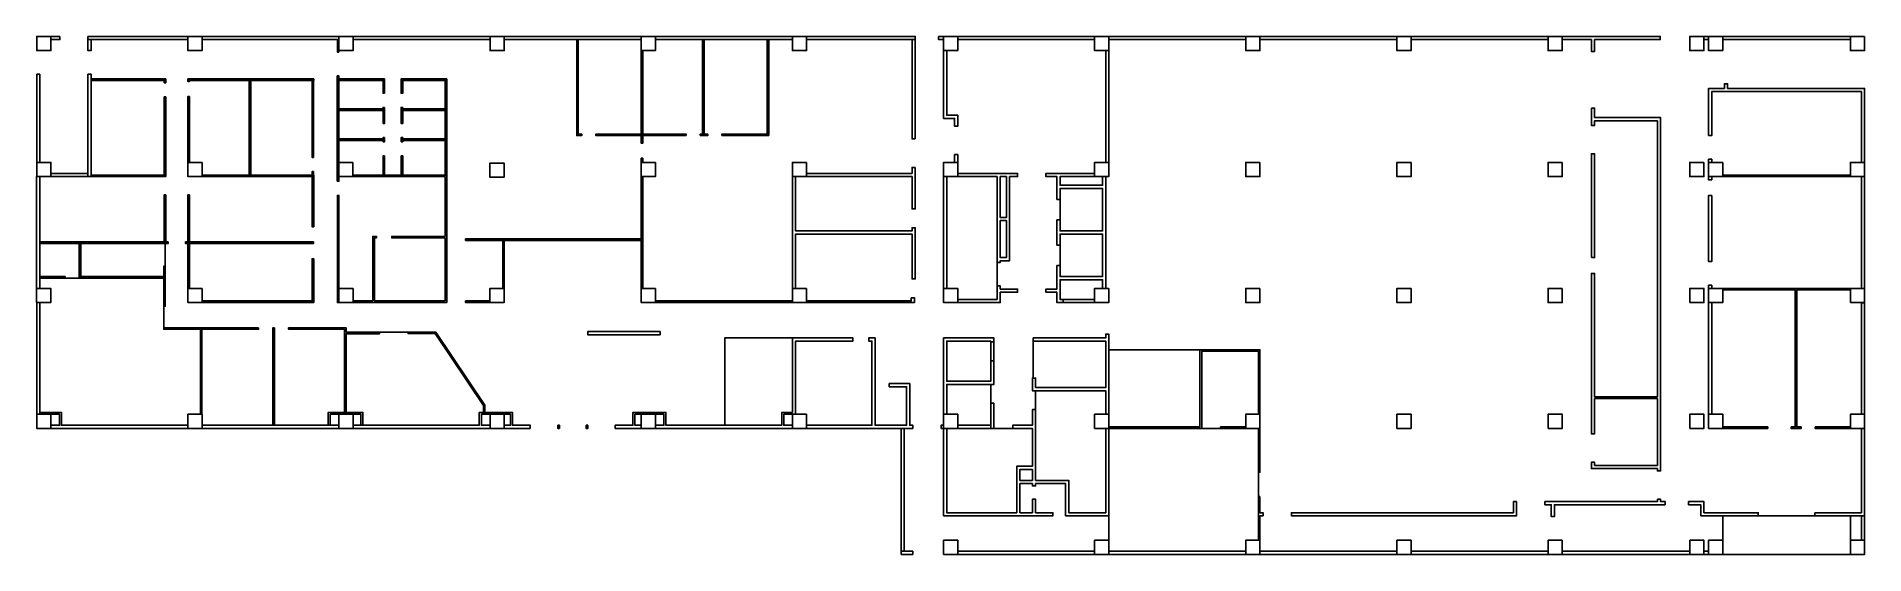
# Model space of a CAD drawing. Header units: centimetres. Extents: x -241 to 11370, y 1829 to 5119.
import ezdxf

# ---------------------------------------------------------------- set-up
doc = ezdxf.new("R2010")
doc.units = ezdxf.units.CM
doc.header["$MEASUREMENT"] = 0
for name, color, linetype in [('Coffee', 3, 'Continuous'), ('Elevators', 2, 'Continuous'), ('Entrance', 5, 'Continuous'), ('Meeting rooms', 1, 'Continuous'), ('Offices', 1, 'Continuous'), ('Stairs', 2, 'Continuous'), ('Supermarket', 7, 'Continuous'), ('Toilets', 40, 'Continuous'), ('Walls', 6, 'Continuous')]:
    doc.layers.add(name, color=color, linetype=linetype)

msp = doc.modelspace()

# ---------------------------------------------------------------- linework, layer by layer
at = {"layer": 'Coffee'}
for points in [[(577, 3659), (567, 3659), (567, 3594), (40, 3594), (40, 3804), (570, 3804), (577, 3804)], [(6550, 2889), (6105, 2889), (6105, 2949), (6090, 2949), (6090, 3184), (6550, 3184)]]:
    msp.add_lwpolyline(points, close=True, dxfattribs=at)
at = {"layer": 'Elevators'}
for points in [[(6260, 3884), (6530, 3884), (6530, 4154), (6260, 4154)], [(6260, 3594), (6530, 3594), (6530, 3864), (6260, 3864)]]:
    msp.add_lwpolyline(points, close=True, dxfattribs=at)
at = {"layer": 'Entrance'}
msp.add_lwpolyline([(11280, 1829), (10470, 1829), (10470, 2074), (11280, 2074)], close=True, dxfattribs=at)
at = {"layer": 'Meeting rooms'}
for points in [[(-220, 3584), (567, 3584), (567, 3259), (800, 3259), (800, 2719), (720, 2719), (720, 2649), (-83, 2649), (-83, 2731), (-220, 2731), (-220, 3429), (-151, 3429), (-151, 3519), (-220, 3519)], [(4560, 2731), (4492, 2731), (4492, 2649), (4445, 2649), (4130, 2649), (4130, 3204), (4560, 3204)], [(7149, 2639), (6570, 2639), (6570, 2719), (6570, 3129), (7149, 3129)]]:
    msp.add_lwpolyline(points, close=True, dxfattribs=at)
at = {"layer": 'Offices'}
msp.add_lwpolyline([(2598, 2774), (2598, 2731), (2571, 2731), (2571, 2649), (1832, 2649), (1832, 2731), (1725, 2731), (1725, 3231), (1938, 3231), (1938, 3241), (2119, 3240), (2119, 3232), (2291, 3232)], close=True, dxfattribs=at)
at = {"layer": 'Stairs'}
msp.add_lwpolyline([(5860, 3684), (5860, 3534), (5860, 3449), (5610, 3449), (5610, 3519), (5540, 3519), (5540, 4229), (5610, 4229), (5860, 4229)], close=True, dxfattribs=at)
at = {"layer": 'Supermarket'}
msp.add_lwpolyline([(6570, 1849), (6570, 2629), (7520, 2629), (7520, 1919), (7440, 1919), (7440, 1849)], close=True, dxfattribs=at)
at = {"layer": 'Toilets'}
for points in [[(30, 3584), (-60, 3584), (-60, 3594), (-220, 3594), (-220, 3804), (30, 3804)], [(5820, 2649), (5820, 2909), (5540, 2909), (5540, 2719), (5610, 2719), (5610, 2649)], [(6480, 2629), (6550, 2629), (6550, 2094), (6315, 2094), (6315, 2299), (6105, 2299), (6105, 2749), (6105, 2869), (6550, 2869), (6550, 2719), (6480, 2719)], [(6085, 2389), (5985, 2389), (5985, 2094), (5540, 2094), (5540, 2629), (5610, 2629), (5610, 2629), (5820, 2629), (5840, 2629), (5960, 2629), (6085, 2629)]]:
    msp.add_lwpolyline(points, close=True, dxfattribs=at)
at = {"layer": 'Walls'}
for points in [[(-150, 5119), (-240, 5119), (-240, 5029), (-150, 5029)], [(-93, 5119), (-150, 5119), (-150, 5099), (-93, 5099)], [(85, 5119), (720, 5119), (720, 5099), (85, 5099)], [(810, 5119), (720, 5119), (720, 5029), (810, 5029)], [(810, 5119), (1680, 5119), (1680, 5099), (810, 5099)], [(1770, 5119), (1680, 5119), (1680, 5029), (1770, 5029)], [(1770, 5119), (2640, 5119), (2640, 5099), (1770, 5099)], [(2730, 5119), (2640, 5119), (2640, 5029), (2730, 5029)], [(2730, 5119), (3600, 5119), (3600, 5099), (2730, 5099)], [(3690, 5119), (3600, 5119), (3600, 5029), (3690, 5029)], [(3690, 5119), (4560, 5119), (4560, 5099), (3690, 5099)], [(4650, 5119), (4560, 5119), (4560, 5029), (4650, 5029)], [(4650, 5119), (5340, 5119), (5340, 5099), (4650, 5099)], [(5489, 5119), (5520, 5119), (5520, 5099), (5489, 5099)], [(5610, 5119), (5520, 5119), (5520, 5029), (5610, 5029)], [(6480, 5119), (5610, 5119), (5610, 5099), (6480, 5099)], [(6570, 5119), (6480, 5119), (6480, 5029), (6570, 5029)], [(7440, 5119), (6570, 5119), (6570, 5099), (7440, 5099)], [(7530, 5119), (7440, 5119), (7440, 5029), (7530, 5029)], [(7530, 5119), (8400, 5119), (8400, 5099), (7530, 5099)], [(8490, 5119), (8400, 5119), (8400, 5029), (8490, 5029)], [(8490, 5119), (9360, 5119), (9360, 5099), (8490, 5099)], [(9450, 5119), (9360, 5119), (9360, 5029), (9450, 5029)], [(9450, 5119), (10072, 5119), (10072, 5099), (9655, 5099), (9655, 5024), (9635, 5024), (9635, 5099), (9450, 5099)], [(10350, 5119), (10260, 5119), (10260, 5029), (10350, 5029)], [(10380, 5119), (10350, 5119), (10350, 5099), (10380, 5099)], [(10470, 5119), (10380, 5119), (10380, 5029), (10470, 5029)], [(10470, 5119), (11280, 5119), (11280, 5099), (10470, 5099)], [(11370, 5119), (11280, 5119), (11280, 5029), (11370, 5029)], [(105, 5099), (85, 5099), (85, 5029), (105, 5029)], [(1680, 5020), (1670, 5020), (1670, 5099), (1680, 5099)], [(3200, 4499), (3190, 4499), (3190, 5099), (3200, 5099)], [(3600, 5029), (3610, 5029), (3610, 4441), (3600, 4441)], [(4000, 5099), (3990, 5099), (3990, 4489), (4000, 4489)], [(4410, 4489), (4400, 4489), (4400, 5099), (4410, 5099)], [(5340, 4468), (5320, 4468), (5320, 5099), (5340, 5099)], [(5520, 5029), (5520, 4599), (5590, 4599), (5590, 4549), (5610, 4549), (5610, 4619), (5540, 4619), (5540, 5029)], [(6570, 5029), (6550, 5029), (6550, 4319), (6570, 4319)], [(-220, 4879), (-240, 4879), (-240, 4319), (-220, 4319)], [(105, 4879), (85, 4879), (85, 4229), (105, 4229)], [(580, 4849), (105, 4849), (105, 4839), (580, 4839)], [(580, 4839), (570, 4839), (570, 4825), (580, 4825)], [(1520, 4849), (720, 4849), (720, 4839), (1520, 4839)], [(730, 4839), (720, 4839), (720, 4833), (730, 4833)], [(1120, 4839), (1110, 4839), (1110, 4239), (1120, 4239)], [(1519, 4351), (1509, 4351), (1509, 4839), (1519, 4839)], [(1669, 4199), (1680, 4199), (1680, 4869), (1669, 4869)], [(1970, 4849), (1680, 4849), (1680, 4839), (1970, 4839)], [(1970, 4758), (1960, 4758), (1960, 4839), (1970, 4839)], [(2355, 4849), (2075, 4849), (2075, 4839), (2355, 4839)], [(2085, 4839), (2075, 4839), (2075, 4758), (2085, 4758)], [(2365, 4849), (2355, 4849), (2355, 4469), (2365, 4469)], [(10380, 4489), (10400, 4489), (10400, 4769), (11350, 4769), (11350, 4319), (11370, 4319), (11370, 4789), (10500, 4789), (10500, 4819), (10480, 4819), (10480, 4789), (10380, 4789)], [(580, 4735), (570, 4735), (570, 4229), (580, 4229)], [(730, 4738), (720, 4738), (720, 4319), (730, 4319)], [(1960, 4659), (1680, 4659), (1680, 4649), (1960, 4649)], [(1970, 4668), (1960, 4668), (1960, 4567), (1970, 4567)], [(2085, 4668), (2075, 4668), (2075, 4567), (2085, 4567)], [(2085, 4659), (2355, 4659), (2355, 4649), (2085, 4649)], [(9635, 4664), (9655, 4664), (9655, 4604), (10075, 4604), (10075, 2359), (10055, 2359), (10055, 2374), (9635, 2374), (9635, 2414), (9655, 2414), (9655, 2394), (10055, 2394), (10055, 2819), (9655, 2819), (9655, 2594), (9635, 2594), (9635, 3614), (9655, 3614), (9655, 2829), (10055, 2829), (10055, 4584), (9655, 4584), (9655, 4554), (9635, 4554)], [(1960, 4469), (1680, 4469), (1680, 4459), (1960, 4459)], [(1970, 4477), (1960, 4477), (1960, 4450), (1970, 4450)], [(2075, 4450), (2085, 4450), (2085, 4477), (2075, 4477)], [(2085, 4469), (2365, 4469), (2365, 4459), (2085, 4459)], [(2365, 4459), (2355, 4459), (2355, 4239), (2365, 4239)], [(3222, 4499), (3190, 4499), (3190, 4489), (3222, 4489)], [(3600, 4499), (3312, 4499), (3312, 4489), (3600, 4489)], [(3885, 4489), (3610, 4489), (3610, 4499), (3885, 4499)], [(3975, 4489), (3990, 4489), (3990, 4499), (3975, 4499)], [(4000, 4499), (4022, 4499), (4022, 4489), (4000, 4489)], [(4112, 4489), (4400, 4489), (4400, 4499), (4112, 4499)], [(-150, 4229), (-240, 4229), (-240, 4319), (-150, 4319)], [(810, 4319), (720, 4319), (720, 4229), (810, 4229)], [(1769, 4319), (1679, 4319), (1679, 4229), (1769, 4229)], [(1970, 4360), (1960, 4360), (1960, 4239), (1970, 4239)], [(2085, 4360), (2075, 4360), (2075, 4239), (2085, 4239)], [(2729, 4315), (2639, 4315), (2639, 4225), (2729, 4225)], [(3610, 4346), (3600, 4346), (3600, 4319), (3610, 4319)], [(3690, 4319), (3600, 4319), (3600, 4229), (3690, 4229)], [(4650, 4319), (4560, 4319), (4560, 4229), (4650, 4229)], [(5610, 4319), (5520, 4319), (5520, 4229), (5610, 4229)], [(5610, 4369), (5590, 4369), (5590, 4319), (5610, 4319)], [(6570, 4319), (6480, 4319), (6480, 4229), (6570, 4229)], [(7530, 4319), (7440, 4319), (7440, 4229), (7530, 4229)], [(8490, 4319), (8400, 4319), (8400, 4229), (8490, 4229)], [(9450, 4319), (9360, 4319), (9360, 4229), (9450, 4229)], [(9635, 3714), (9655, 3714), (9655, 4374), (9635, 4374)], [(10350, 4319), (10260, 4319), (10260, 4229), (10350, 4229)], [(10400, 4339), (10380, 4339), (10380, 4319), (10400, 4319)], [(10470, 4319), (10380, 4319), (10380, 4229), (10470, 4229)], [(11370, 4319), (11280, 4319), (11280, 4229), (11370, 4229)], [(-220, 4229), (-241, 4229), (-241, 3519), (-220, 3519)], [(85, 4249), (-150, 4249), (-150, 4229), (85, 4229)], [(570, 4229), (105, 4229), (105, 4239), (570, 4239)], [(810, 4239), (1520, 4239), (1520, 4229), (810, 4229)], [(1519, 4261), (1509, 4261), (1509, 4239), (1519, 4239)], [(1520, 4229), (1509, 4229), (1509, 3910), (1520, 3910)], [(1770, 3439), (1895, 3439), (1895, 3849), (1918, 3849), (1918, 3839), (1905, 3839), (1905, 3439), (2354, 3439), (2354, 3839), (2015, 3839), (2015, 3849), (2354, 3849), (2354, 4229), (1769, 4229), (1769, 4239), (2365, 4239), (2365, 3429), (1770, 3429)], [(3610, 4229), (3600, 4229), (3600, 3519), (3610, 3519)], [(4560, 3519), (4560, 4229), (4580, 4229), (4580, 3884), (5320, 3884), (5320, 3904), (5340, 3904), (5340, 3579), (5320, 3579), (5320, 3864), (4580, 3864), (4580, 3519)], [(5340, 4287), (5340, 4024), (5320, 4024), (5320, 4229), (4650, 4229), (4650, 4249), (5320, 4249), (5320, 4287)], [(5540, 3519), (5520, 3519), (5520, 4229), (5540, 4229)], [(5610, 4249), (5990, 4249), (5990, 4229), (5940, 4229), (5940, 3694), (5880, 3694), (5880, 3684), (5860, 3684), (5860, 4229), (5610, 4229)], [(5919, 4229), (5880, 4229), (5880, 3969), (5919, 3969)], [(6480, 4249), (6480, 4229), (6260, 4229), (6260, 4174), (6530, 4174), (6530, 4229), (6550, 4229), (6550, 3519), (6530, 3519), (6530, 3574), (6260, 3574), (6260, 3449), (6280, 3449), (6280, 3429), (6240, 3429), (6240, 3494), (6170, 3494), (6170, 3514), (6240, 3514), (6240, 3664), (6260, 3664), (6260, 3594), (6530, 3594), (6530, 3864), (6260, 3864), (6260, 3794), (6240, 3794), (6240, 3954), (6260, 3954), (6260, 3884), (6530, 3884), (6530, 4154), (6260, 4154), (6260, 4084), (6240, 4084), (6240, 4229), (6170, 4229), (6170, 4249), (6480, 4249)], [(10400, 4209), (10380, 4209), (10380, 4229), (10400, 4229)], [(11280, 4239), (10470, 4239), (10470, 4229), (11280, 4229)], [(11370, 4229), (11350, 4229), (11350, 3519), (11370, 3519)], [(580, 4114), (570, 4114), (570, 3804), (580, 3804)], [(730, 4114), (720, 4114), (720, 3814), (730, 3814)], [(1680, 3429), (1670, 3429), (1670, 4109), (1680, 4109)], [(10400, 4109), (10380, 4109), (10380, 3689), (10400, 3689)], [(5920, 3949), (5880, 3949), (5880, 3714), (5920, 3714)], [(2484, 3834), (2720, 3834), (2720, 3824), (2484, 3824)], [(2729, 3519), (2720, 3519), (2720, 3834), (2729, 3834)], [(3600, 3834), (2729, 3834), (2729, 3824), (3600, 3824)], [(570, 3804), (-220, 3804), (-220, 3814), (570, 3814)], [(40, 3584), (30, 3584), (30, 3804), (40, 3804)], [(596, 3814), (580, 3814), (580, 3804), (596, 3804)], [(705, 3814), (1519, 3814), (1519, 3804), (705, 3804)], [(730, 3804), (720, 3804), (720, 3519), (730, 3519)], [(577, 3659), (567, 3659), (567, 3405), (577, 3405)], [(1520, 3439), (1509, 3439), (1509, 3707), (1520, 3707)], [(-151, 3519), (-241, 3519), (-241, 3429), (-151, 3429)], [(-60, 3594), (-220, 3594), (-220, 3584), (-60, 3584)], [(40, 3584), (567, 3584), (567, 3594), (40, 3594)], [(810, 3519), (720, 3519), (720, 3429), (810, 3429)], [(1770, 3519), (1680, 3519), (1680, 3429), (1770, 3429)], [(2729, 3519), (2639, 3519), (2639, 3429), (2729, 3429)], [(3690, 3519), (3600, 3519), (3600, 3429), (3690, 3429)], [(4650, 3519), (4560, 3519), (4560, 3429), (4650, 3429)], [(5610, 3519), (5520, 3519), (5520, 3429), (5610, 3429)], [(5860, 3534), (5880, 3534), (5880, 3514), (5990, 3514), (5990, 3494), (5880, 3494), (5880, 3429), (5610, 3429), (5610, 3449), (5860, 3449)], [(6570, 3519), (6480, 3519), (6480, 3429), (6570, 3429)], [(7530, 3519), (7440, 3519), (7440, 3429), (7530, 3429)], [(8490, 3519), (8400, 3519), (8400, 3429), (8490, 3429)], [(9450, 3519), (9360, 3519), (9360, 3429), (9450, 3429)], [(10260, 3429), (10350, 3429), (10350, 3519), (10260, 3519)], [(10400, 3539), (10380, 3539), (10380, 3519), (10400, 3519)], [(10380, 3429), (10470, 3429), (10470, 3519), (10380, 3519)], [(10905, 2639), (10904, 2629), (10967, 2629), (10967, 2639), (10940, 2639), (10940, 3509), (11280, 3509), (11280, 3519), (10470, 3519), (10470, 3509), (10930, 3509), (10930, 2639)], [(11280, 3429), (11370, 3429), (11370, 3519), (11280, 3519)], [(-220, 3429), (-240, 3429), (-240, 2719), (-220, 2719)], [(810, 3429), (1520, 3429), (1520, 3439), (810, 3439)], [(2484, 3439), (2639, 3439), (2639, 3429), (2484, 3429)], [(4560, 3439), (3690, 3439), (3690, 3429), (4560, 3429)], [(5315, 3459), (5335, 3459), (5335, 3429), (4650, 3429), (4650, 3439), (5315, 3439)], [(6480, 3449), (6280, 3449), (6280, 3429), (6480, 3429)], [(10400, 3429), (10380, 3429), (10380, 2720), (10400, 2720)], [(11370, 2719), (11350, 2719), (11350, 3428), (11370, 3428)], [(1169, 3269), (567, 3269), (567, 3259), (1169, 3259)], [(809, 3259), (800, 3259), (800, 2719), (809, 2719)], [(1270, 3269), (1260, 3269), (1260, 2649), (1270, 2649)], [(1938, 3241), (1725, 3241), (1725, 3269), (1360, 3269), (1360, 3259), (1715, 3259), (1715, 2731), (1725, 2731), (1725, 3231), (1938, 3231)], [(2119, 3232), (2291, 3232), (2598, 2774), (2598, 2731), (2606, 2731), (2606, 2776), (2296, 3240), (2119, 3240)], [(3720, 3244), (3260, 3244), (3260, 3224), (3720, 3224)], [(3435, 2629), (3435, 2649), (3547, 2649), (3547, 2731), (3757, 2731), (3757, 2649), (3805, 2649), (4445, 2649), (4492, 2649), (4492, 2731), (4560, 2731), (4560, 3204), (4945, 3204), (4945, 3184), (4580, 3184), (4580, 2719), (4560, 2719), (4505, 2719), (4505, 2649), (4560, 2649), (4560, 2629), (3690, 2629), (3690, 2649), (3744, 2649), (3744, 2719), (3690, 2719), (3600, 2719), (3560, 2719), (3560, 2649), (3600, 2649), (3600, 2629)], [(5175, 2914), (5305, 2914), (5305, 2649), (5325, 2649), (5325, 2629), (4650, 2629), (4650, 2649), (5065, 2649), (5065, 3184), (5045, 3184), (5045, 3204), (5085, 3204), (5085, 2649), (5285, 2649), (5285, 2894), (5175, 2894)], [(5820, 3179), (5840, 3179), (5840, 3204), (5520, 3204), (5520, 2719), (5540, 2719), (5540, 2909), (5840, 2909), (5840, 3059), (5820, 3059), (5820, 2929), (5540, 2929), (5540, 3184), (5820, 3184)], [(5840, 3059), (5820, 3059), (5820, 3179), (5840, 3179)], [(6090, 3204), (6550, 3204), (6550, 3229), (6570, 3229), (6570, 2719), (6550, 2719), (6550, 2869), (6085, 2869), (6085, 2949), (6105, 2949), (6105, 2889), (6550, 2889), (6550, 3184), (6090, 3184)], [(7520, 2839), (7530, 2839), (7530, 3129), (7149, 3129), (7149, 2639), (6570, 2639), (6570, 2629), (7160, 2629), (7160, 3119), (7520, 3119)], [(5840, 2789), (5820, 2789), (5820, 2629), (5840, 2629)], [(7530, 2839), (7520, 2839), (7520, 2719), (7530, 2719)], [(-150, 2719), (-240, 2719), (-240, 2629), (-150, 2629)], [(-220, 2731), (-83, 2731), (-83, 2649), (720, 2649), (720, 2629), (-150, 2629), (-150, 2649), (-95, 2649), (-95, 2719), (-220, 2719)], [(810, 2719), (720, 2719), (720, 2629), (810, 2629)], [(1612, 2649), (1612, 2731), (1832, 2731), (1832, 2649), (1819, 2649), (1819, 2719), (1770, 2719), (1680, 2719), (1625, 2719), (1625, 2649)], [(1770, 2719), (1680, 2719), (1680, 2629), (1770, 2629)], [(2895, 2629), (2895, 2649), (2782, 2649), (2782, 2731), (2571, 2731), (2571, 2649), (1770, 2649), (1770, 2629), (2640, 2629), (2640, 2649), (2585, 2649), (2585, 2719), (2640, 2719), (2730, 2719), (2769, 2719), (2769, 2649), (2730, 2649), (2730, 2629)], [(2730, 2719), (2640, 2719), (2640, 2629), (2730, 2629)], [(3690, 2719), (3600, 2719), (3600, 2629), (3690, 2629)], [(4650, 2719), (4560, 2719), (4560, 2629), (4650, 2629)], [(6570, 2629), (6550, 2629), (6550, 2094), (6315, 2094), (6315, 2299), (6105, 2299), (6105, 2749), (6085, 2749), (6085, 2649), (5960, 2649), (5960, 2629), (6085, 2629), (6085, 2389), (5985, 2389), (5985, 2094), (5540, 2094), (5540, 2629), (5520, 2629), (5520, 2074), (6215, 2074), (6215, 2094), (6105, 2094), (6105, 2179), (6085, 2179), (6085, 2094), (6005, 2094), (6005, 2279), (6085, 2279), (6085, 2264), (6105, 2264), (6105, 2279), (6295, 2279), (6295, 2074), (6570, 2074)], [(5610, 2719), (5520, 2719), (5520, 2629), (5610, 2629)], [(6570, 2719), (6480, 2719), (6480, 2629), (6570, 2629)], [(7440, 2629), (7530, 2629), (7530, 2719), (7440, 2719)], [(8400, 2629), (8490, 2629), (8490, 2719), (8400, 2719)], [(9360, 2629), (9450, 2629), (9450, 2719), (9360, 2719)], [(10260, 2629), (10350, 2629), (10350, 2719), (10260, 2719)], [(10380, 2629), (10470, 2629), (10470, 2720), (10380, 2720)], [(11280, 2629), (11370, 2629), (11370, 2719), (11280, 2719)], [(810, 2649), (1680, 2649), (1680, 2629), (810, 2629)], [(3070, 2649), (3080, 2649), (3080, 2629), (3070, 2629)], [(3250, 2649), (3260, 2649), (3260, 2629), (3250, 2629)], [(5250, 2629), (5270, 2629), (5270, 1849), (5250, 1849)], [(5505, 2629), (5520, 2629), (5520, 2649), (5505, 2649)], [(5820, 2629), (5610, 2629), (5610, 2649), (5820, 2649)], [(7440, 2629), (7280, 2629), (7280, 2639), (7440, 2639)], [(7530, 2629), (7520, 2629), (7520, 2351), (7530, 2351)], [(10755, 2639), (10470, 2639), (10470, 2629), (10755, 2629)], [(11055, 2094), (11055, 2074), (11370, 2074), (11370, 2629), (11350, 2629), (11350, 2094)], [(11057, 2629), (11280, 2629), (11280, 2639), (11057, 2639)], [(6085, 2369), (6005, 2369), (6005, 2299), (6085, 2299)], [(7530, 2196), (7530, 2094), (7550, 2094), (7550, 2074), (7530, 2074), (7530, 1919), (7520, 1919), (7520, 2196)], [(9160, 2164), (9160, 2074), (7730, 2074), (7730, 2094), (9140, 2094), (9140, 2164)], [(10055, 2179), (10075, 2179), (10075, 2164), (10103, 2164), (10103, 2144), (9400, 2144), (9400, 2069), (9380, 2069), (9380, 2144), (9340, 2144), (9340, 2164), (10055, 2164)], [(10695, 2074), (10330, 2074), (10330, 2144), (10253, 2144), (10253, 2164), (10350, 2164), (10350, 2094), (10695, 2094)], [(11350, 2074), (11370, 2074), (11370, 1919), (11350, 1919)], [(5610, 1919), (5520, 1919), (5520, 1829), (5610, 1829)], [(6570, 1919), (6480, 1919), (6480, 1829), (6570, 1829)], [(7530, 1919), (7440, 1919), (7440, 1829), (7530, 1829)], [(8490, 1919), (8400, 1919), (8400, 1829), (8490, 1829)], [(9450, 1919), (9360, 1919), (9360, 1829), (9450, 1829)], [(10260, 1919), (10350, 1919), (10350, 1829), (10260, 1829)], [(10380, 1919), (10470, 1919), (10470, 1829), (10380, 1829)], [(11370, 1919), (11280, 1919), (11280, 1829), (11370, 1829)], [(5250, 1829), (5250, 1849), (5325, 1849), (5325, 1829)], [(5610, 1829), (5610, 1849), (6480, 1849), (6480, 1829)], [(6570, 1829), (6570, 1849), (7440, 1849), (7440, 1829)], [(7530, 1829), (7530, 1849), (8400, 1849), (8400, 1829)], [(8490, 1829), (8490, 1849), (9360, 1849), (9360, 1829)], [(9450, 1829), (9450, 1849), (10260, 1849), (10260, 1829)], [(10350, 1829), (10350, 1849), (10380, 1849), (10380, 1829)]]:
    msp.add_lwpolyline(points, close=True, dxfattribs=at)

doc.saveas('drawing.dxf')
